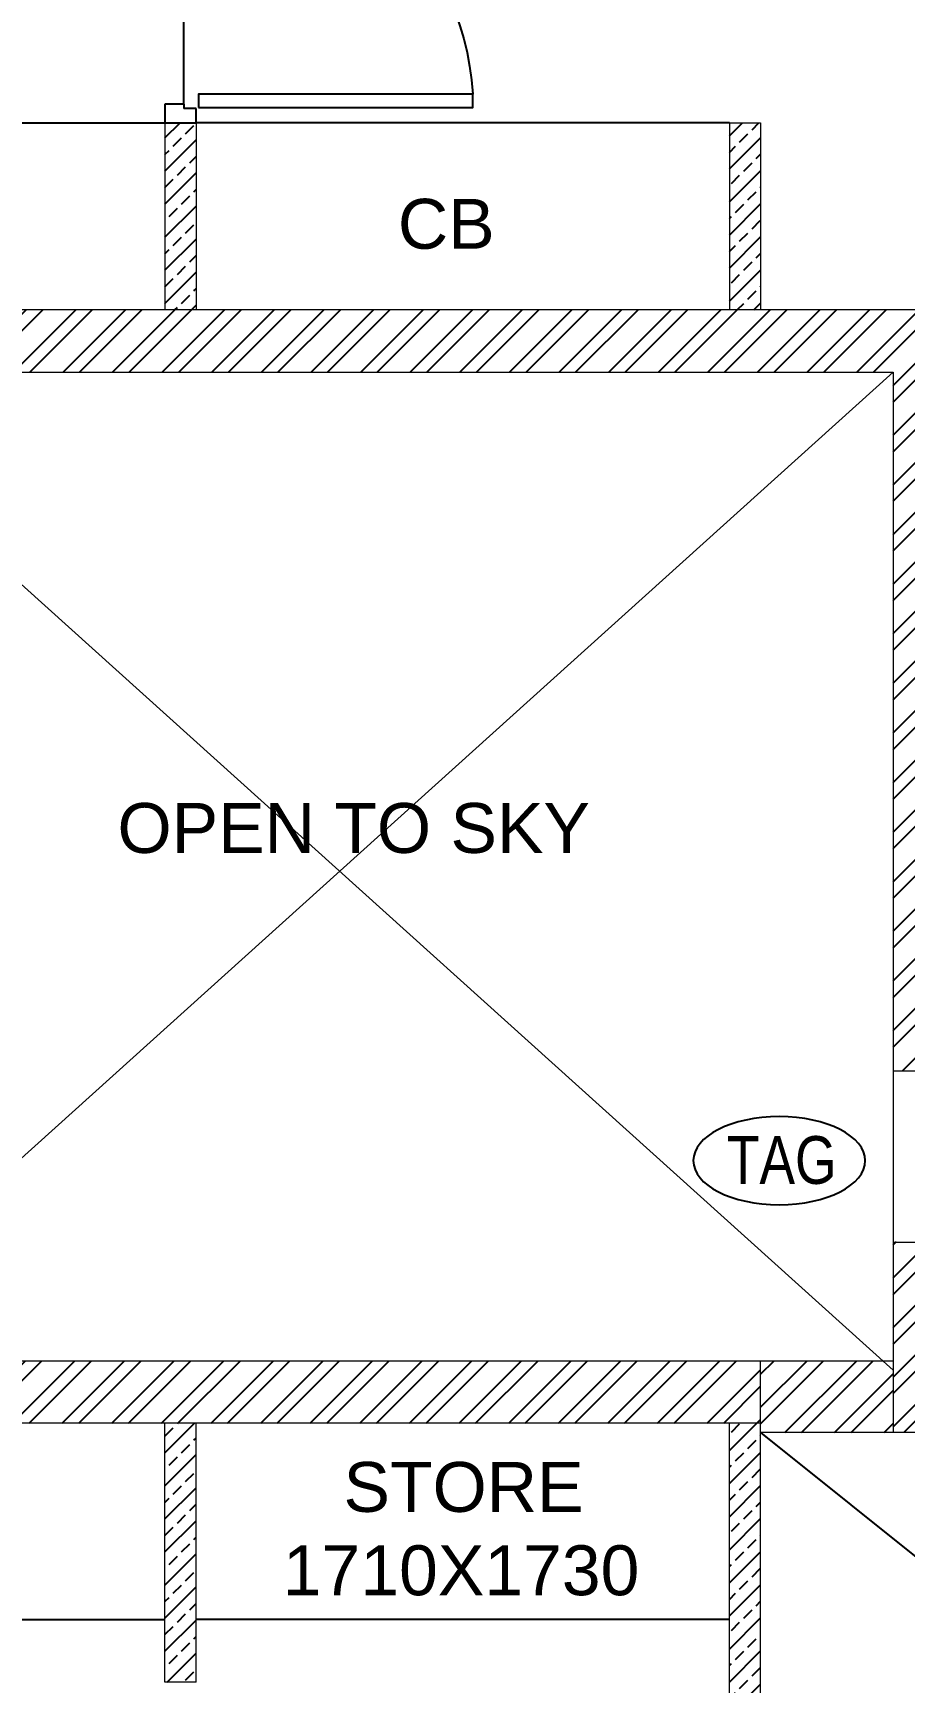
# Model space of a CAD drawing. Header units: millimetres. Extents: x 1255966 to 1543449, y 318653 to 465396.
# Drawn here: x 1398387 to 1401181, y 413589 to 418877 of the extents above; entities that cross this region are included whole.
import ezdxf
from ezdxf.enums import TextEntityAlignment as Align

# ---------------------------------------------------------------- set-up
doc = ezdxf.new("R2010")
doc.units = ezdxf.units.MM
doc.header["$LTSCALE"] = 500
doc.header["$MEASUREMENT"] = 0
doc.linetypes.add('HIDDEN', pattern=[0.375, 0.25, -0.125])
for name, color, linetype in [('AHC-A-FURNITURE', 2, 'Continuous'), ('Cornice', 252, 'Continuous'), ('DOOR', 8, 'Continuous'), ('FURNITURE', 251, 'Continuous'), ('TEXT-RM NAME', 6, 'Continuous')]:
    doc.layers.add(name, color=color, linetype=linetype)
for name, color, linetype, lineweight in [('TILE', 252, 'Continuous', 13), ('Wall', 2, 'Continuous', 15), ('WIN', 144, 'Continuous', 15)]:
    doc.layers.add(name, color=color, linetype=linetype, lineweight=lineweight)
doc.styles.get("Standard").update_dxf_attribs({"font": 'arial.ttf'})
pattern_1 = [(45, (1157523.66, 750672.71), (-53.033009, 53.033009), []), (45, (1157576.69, 750672.71), (-53.033009, 53.033009), [37.5, -18.75])]

# ---------------------------------------------------------------- blocks, each defined once
blk = doc.blocks.new('DOOR 900')
at = {"layer": 'DOOR', "ltscale": 100}
for p, q in [((0, 15), (93, 15)), ((0, -40), (0, 15)), ((93, 15), (93, -28)), ((55.8, -40), (0, -40)), ((93, -28), (55.8, -28)), ((55.8, -40), (55.8, -28)), ((55.8, -40), (55.8, -860)), ((55.8, -860), (0, -860)), ((0, -860), (0, -915)), ((55.8, -860), (55.8, -872)), ((93, -872), (55.8, -872)), ((93, -915), (93, -872)), ((0, -915), (93, -915))]:
    blk.add_line(p, q, dxfattribs=at)
blk.add_lwpolyline([(99.6, -30.4), (918.5, -30.4), (918.5, -70.4), (99.6, -70.4)], close=True, dxfattribs=at)
blk.add_arc((60.5, -12), 860, 269.6845, 356.1038, dxfattribs=at)

msp = doc.modelspace()

# ---------------------------------------------------------------- hatches: boundary and pattern name
at = {"layer": 'AHC-A-FURNITURE', "ltscale": 50, "true_color": 0x5b5b5b}
h = msp.add_hatch(dxfattribs=at)
h.set_pattern_fill('ANSI33', color=251, scale=300)
h.set_pattern_definition([(45, (1157523.66, 1001598.29), (-53.033009, 53.033009), []), (45, (1157576.69, 1001598.29), (-53.033009, 53.033009), [37.5, -18.75])])
h.paths.add_polyline_path([(1400720.6, 418588.9), (1400620.6, 418588.9), (1400620.6, 417988.9), (1400720.6, 417988.9)])
h.paths.add_polyline_path([(1398910.6, 418588.9), (1398810.6, 418588.9), (1398810.6, 417988.9), (1398910.6, 417988.9)])
h = msp.add_hatch(dxfattribs=at)
h.set_pattern_fill('ANSI32', color=251, scale=300)
h.set_pattern_definition([(45, (1157523.66, 1001598.29), (-79.549513, 79.549513), []), (45, (1157576.69, 1001598.29), (-79.549513, 79.549513), [])])
h.paths.add_polyline_path([(1401345.6, 417988.9), (1397625.6, 417988.9), (1397625.6, 417788.9), (1401145.6, 417788.9), (1401145.6, 415548.9), (1401345.6, 415548.9)])
h = msp.add_hatch(dxfattribs=at)
h.set_pattern_fill('ANSI32', color=251, scale=300)
h.set_pattern_definition([(45, (1157523.66, 1001600.79), (-79.549513, 79.549513), []), (45, (1157576.69, 1001600.79), (-79.549513, 79.549513), [])])
h.paths.add_polyline_path([(1401345.6, 415001.4), (1401145.6, 415001.4), (1401145.6, 414391.4), (1401345.6, 414391.4)])
h = msp.add_hatch(dxfattribs=at)
h.set_pattern_fill('ANSI32', color=251, scale=300)
h.set_pattern_definition([(45, (1157523.66, 750672.71), (-79.549513, 79.549513), []), (45, (1157576.69, 750672.71), (-79.549513, 79.549513), [])])
h.paths.add_polyline_path([(1400720.6, 414618.9), (1397625.6, 414618.9), (1397625.6, 414418.9), (1400720.6, 414418.9)])
h = msp.add_hatch(dxfattribs=at)
h.set_pattern_fill('ANSI33', color=251, scale=300)
h.set_pattern_definition(pattern_1)
h.paths.add_polyline_path([(1398910.6, 414418.9), (1398810.6, 414418.9), (1398810.6, 413588.9), (1398890.6, 413588.9), (1398910.6, 413588.9)])
h = msp.add_hatch(dxfattribs=at)
h.set_pattern_fill('ANSI33', color=251, scale=300)
h.set_pattern_definition(pattern_1)
h.paths.add_polyline_path([(1400720.6, 414418.9), (1400620.6, 414418.9), (1400620.6, 412688.9), (1398910.6, 412688.9), (1398910.6, 412788.9), (1398810.6, 412788.9), (1398810.6, 412688.9), (1398810.6, 412588.9), (1400620.6, 412588.9), (1400620.6, 409238.9), (1400620.6, 409238.9), (1400720.6, 409238.9)])

# ---------------------------------------------------------------- linework, layer by layer
at = {"linetype": 'Continuous', "extrusion": (0, 0, -1)}
msp.add_ellipse((1400780.5, 415260.7), major_axis=(275.7, 0), ratio=0.512885, dxfattribs=at)
at = {"layer": 'AHC-A-FURNITURE', "color": 251, "linetype": 'Continuous', "ltscale": 50, "true_color": 0x5b5b5b}
for p, q in [((1400720.6, 414469.8), (1400869.7, 414618.9)), ((1400720.6, 414575.8), (1400763.7, 414618.9)), ((1400720.6, 414416.7), (1400922.8, 414618.9)), ((1400798.8, 414388.9), (1401028.8, 414618.9)), ((1400851.9, 414388.9), (1401081.9, 414618.9)), ((1400957.9, 414388.9), (1401145.6, 414576.6)), ((1401011, 414388.9), (1401145.6, 414523.5)), ((1401117, 414388.9), (1401145.6, 414417.5))]:
    msp.add_line(p, q, dxfattribs=at)
at = {"layer": 'Cornice', "linetype": 'HIDDEN', "ltscale": 300}
msp.add_line((1400720.6, 414388.9), (1407020.6, 409338.9), dxfattribs=at)
at = {"layer": 'FURNITURE'}
for p, q in [((1397625.6, 418588.9), (1398810.6, 418588.9)), ((1400620.6, 418588.9), (1398910.6, 418588.9)), ((1397625.6, 413788.9), (1398810.6, 413788.9)), ((1400620.6, 413788.9), (1398910.6, 413788.9))]:
    msp.add_line(p, q, dxfattribs=at)
at = {"layer": 'TILE', "linetype": 'HIDDEN', "ltscale": 45}
for p, q in [((1397595.6, 417788.9), (1401145.6, 414588.9)), ((1397595.6, 414588.9), (1401145.6, 417788.9))]:
    msp.add_line(p, q, dxfattribs=at)
at = {"layer": 'Wall'}
for p, q in [((1398810.6, 418588.9), (1398810.6, 417988.9)), ((1398910.6, 418588.9), (1398810.6, 418588.9)), ((1398910.6, 418588.9), (1398910.6, 417988.9)), ((1400620.6, 418588.9), (1400620.6, 417988.9)), ((1400620.6, 418588.9), (1400720.6, 418588.9)), ((1400720.6, 418588.9), (1400720.6, 417988.9)), ((1402148.1, 417988.9), (1397625.6, 417988.9)), ((1397625.6, 417788.9), (1401145.6, 417788.9)), ((1401145.6, 417788.9), (1401145.6, 415548.9)), ((1401145.6, 415548.9), (1401345.6, 415548.9)), ((1401145.6, 414998.9), (1401145.6, 414388.9)), ((1401145.6, 414998.9), (1401345.6, 414998.9)), ((1397625.6, 414618.9), (1400720.6, 414618.9)), ((1400720.6, 409038.9), (1400720.6, 414618.9)), ((1400720.6, 414618.9), (1401145.6, 414618.9)), ((1400720.6, 414388.9), (1400720.6, 414618.9)), ((1401145.6, 414618.9), (1401145.6, 414388.9)), ((1400720.6, 414418.9), (1397625.6, 414418.9)), ((1398810.6, 413588.9), (1398810.6, 414418.9)), ((1398910.6, 413588.9), (1398910.6, 414418.9)), ((1400620.6, 412688.9), (1400620.6, 414418.9)), ((1401145.6, 414388.9), (1400720.6, 414388.9)), ((1403770.6, 414388.9), (1401145.6, 414388.9)), ((1398910.6, 413588.9), (1398810.6, 413588.9))]:
    msp.add_line(p, q, dxfattribs=at)
at = {"layer": 'WIN'}
msp.add_line((1401145.6, 415548.9), (1401145.6, 414998.9), dxfattribs=at)

# ---------------------------------------------------------------- block references
at = {"layer": 'DOOR', "extrusion": (0, 0, -1), "xscale": 1.075268817204301, "yscale": 1.075268817204301, "zscale": -1.075268817204301, "rotation": 180}
msp.add_blockref('DOOR 900', (-1398810.6, 418605), dxfattribs=at)

# ---------------------------------------------------------------- texts
at = {"width": 0.8}
msp.add_attdef('TAG', text='', height=153.1, dxfattribs=at).set_placement((1400788.3, 415262.8), align=Align.MIDDLE_CENTER)
at = {"layer": 'TEXT-RM NAME'}
for s, p in [('CB', (1399557.5, 418184.9)), ('OPEN TO SKY', (1398658.3, 416247.5)), ('STORE', (1399383.1, 414134.5)), ('1710X1730', (1399188.5, 413867.2))]:
    msp.add_text(s, height=160, dxfattribs=at).set_placement(p)

doc.saveas('drawing.dxf')
